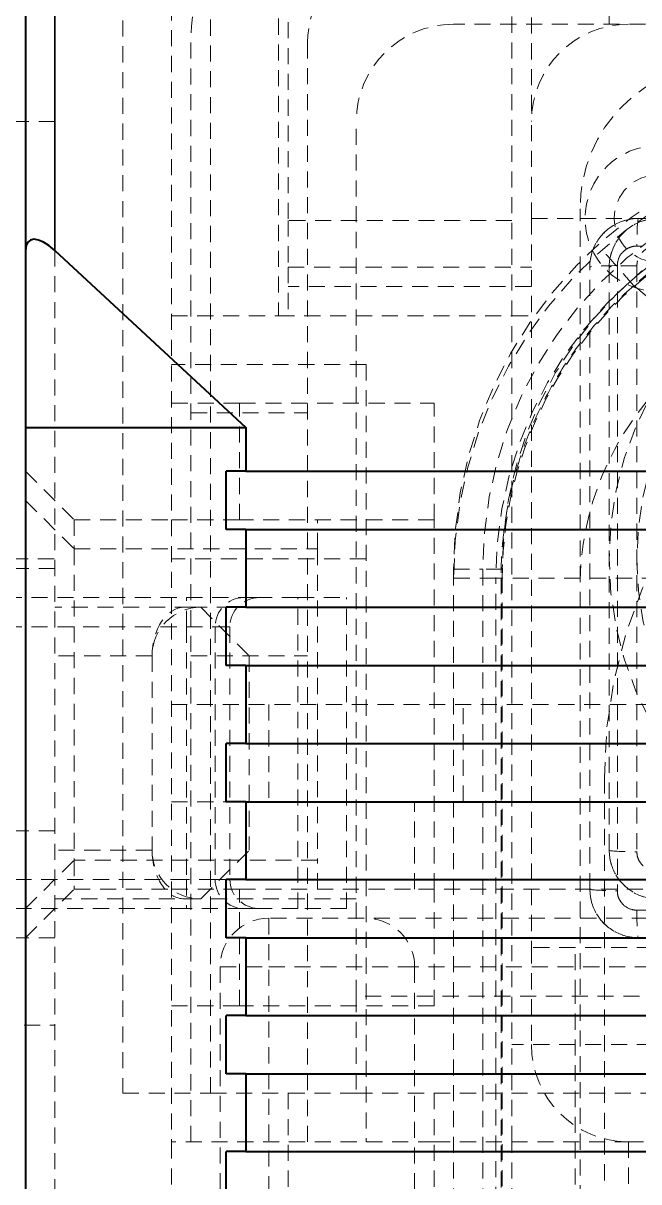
# Model space of a CAD drawing. Header units: inches. Extents: x 6934 to 18973, y 4254 to 7629.
# Drawn here: x 17088.75 to 17095.08, y 4873.04 to 4884.96 of the extents above; entities that cross this region are included whole.
import ezdxf

# ---------------------------------------------------------------- set-up
doc = ezdxf.new("R2010")
doc.units = ezdxf.units.IN
doc.header["$MEASUREMENT"] = 0
doc.linetypes.add('입력 정류부 ASSY$0$DASHED', pattern=[0.2067, 0.1654, -0.0413])
for name, color, linetype, lineweight, true_color in [('입력 정류부 ASSY$0$가려진 것(ISO)', 2, '입력 정류부 ASSY$0$DASHED', 18, 0xffff00), ('입력 정류부 ASSY$0$가려진 좁은 것(ISO)', 2, '입력 정류부 ASSY$0$DASHED', 18, 0xffff00), ('입력 정류부 ASSY$0$가시적인 것(ISO)', 3, 'Continuous', 40, 0x00ff00), ('입력 정류부 ASSY$0$가시적인 좁은 것(ISO)', 3, 'Continuous', 35, 0x00ff00)]:
    doc.layers.add(name, color=color, linetype=linetype, lineweight=lineweight, true_color=true_color)

# ---------------------------------------------------------------- blocks, each defined once
blk = doc.blocks.new('입력 정류부 ASSY')
at = {"layer": '입력 정류부 ASSY$0$가려진 것(ISO)'}
for p, q in [((439.704, 613.44), (439.704, 633.94)), ((435.704, 632.94), (435.704, 613.94)), ((439.904, 632.44), (439.904, 623.94)), ((437.304, 627.386), (437.304, 621.94)), ((440.704, 624.94), (440.704, 626.44)), ((436.204, 625.94), (436.204, 613.44)), ((436.604, 613.94), (436.604, 625.74)), ((437.404, 624.96), (437.404, 622.92)), ((449.304, 624.94), (439.104, 624.94)), ((436.404, 624.751), (436.404, 613.44)), ((437.604, 613.44), (437.604, 624.751)), ((435.004, 623.94), (433.504, 623.94)), ((438.104, 614.94), (438.104, 623.94)), ((439.904, 622.94), (439.904, 623.94)), ((440.404, 622.94), (440.404, 623.04)), ((439.704, 622.92), (437.404, 622.92)), ((437.404, 622.92), (437.404, 622.44)), ((439.904, 622.94), (439.904, 615.44)), ((439.904, 622.94), (440.404, 622.94)), ((440.404, 610.44), (440.404, 622.94)), ((440.404, 622.94), (448.004, 622.94)), ((435.004, 622.612), (435.004, 589.269)), ((437.404, 622.44), (437.404, 621.94)), ((440.504, 616.04), (440.504, 622.44)), ((440.704, 616.44), (440.704, 622.44)), ((440.956, 622.25), (452.305, 613.117)), ((436.204, 621.94), (437.304, 621.94)), ((437.304, 621.94), (439.704, 621.94)), ((439.704, 621.94), (439.904, 621.94)), ((438.204, 621.44), (438.204, 613.44)), ((436.904, 621.04), (436.204, 621.04)), ((436.904, 619.84), (436.904, 621.04)), ((436.904, 621.04), (438.904, 621.04)), ((438.904, 619.84), (438.904, 621.04)), ((434.704, 620.34), (435.204, 619.84)), ((434.704, 620.04), (435.204, 619.54)), ((435.204, 619.84), (436.204, 619.84)), ((435.204, 619.84), (435.204, 619.54)), ((436.204, 619.84), (436.904, 619.84)), ((438.904, 619.84), (436.904, 619.84)), ((437.704, 619.54), (437.704, 619.84)), ((438.904, 616.04), (438.904, 619.84)), ((435.204, 619.54), (435.204, 616.34)), ((435.204, 619.54), (437.704, 619.54)), ((437.704, 619.54), (437.704, 616.34)), ((433.504, 619.44), (435.004, 619.44)), ((435.004, 619.34), (434.004, 619.34)), ((438.204, 619.44), (436.204, 619.44)), ((439.104, 619.331), (439.104, 592.549)), ((433.704, 619.04), (436.358, 619.04)), ((436.358, 619.04), (436.947, 619.04)), ((436.947, 619.04), (437.11, 619.04)), ((437.504, 619.04), (437.11, 619.04)), ((437.504, 619.04), (438.004, 619.04)), ((437.504, 615.84), (437.504, 619.04)), ((438.004, 615.84), (438.004, 619.04)), ((436.404, 618.94), (435.004, 618.94)), ((436.404, 618.94), (436.767, 618.94)), ((436.504, 618.94), (437.004, 618.44)), ((436.804, 618.74), (436.804, 616.14)), ((436.004, 618.44), (436.004, 616.44)), ((437.004, 618.44), (437.004, 616.44)), ((442.204, 617.94), (436.204, 617.94)), ((439.204, 616.94), (439.204, 617.94)), ((440.654, 617.19), (440.654, 594.69)), ((436.204, 616.94), (436.767, 616.94)), ((438.704, 616.04), (438.704, 616.94)), ((435.004, 616.64), (434.004, 616.64)), ((436.504, 615.94), (437.004, 616.44)), ((434.704, 615.84), (435.204, 616.34)), ((437.704, 616.34), (435.204, 616.34)), ((435.204, 616.34), (435.204, 616.04)), ((437.704, 616.04), (437.704, 616.34)), ((434.704, 615.54), (435.204, 616.04)), ((435.204, 616.04), (436.204, 616.04)), ((436.904, 616.04), (436.204, 616.04)), ((436.904, 614.84), (436.904, 616.04)), ((436.904, 616.04), (438.704, 616.04)), ((439.704, 616.04), (438.704, 616.04)), ((438.904, 614.84), (438.904, 616.04)), ((443.704, 616.04), (439.704, 616.04)), ((436.504, 615.94), (435.004, 615.94)), ((438.104, 615.94), (436.604, 615.94)), ((436.358, 615.84), (433.704, 615.84)), ((436.947, 615.84), (436.358, 615.84)), ((437.11, 615.84), (436.947, 615.84)), ((437.504, 615.84), (437.11, 615.84)), ((438.004, 615.84), (437.504, 615.84)), ((454.904, 615.74), (437.204, 615.74)), ((437.204, 615.74), (437.204, 609.44)), ((435.004, 615.54), (434.004, 615.54)), ((439.904, 615.44), (439.904, 614.44)), ((440.354, 615.44), (439.904, 615.44)), ((440.354, 614.94), (440.354, 615.44)), ((436.704, 615.24), (436.704, 608.94)), ((438.704, 615.24), (438.704, 609.94)), ((438.104, 614.94), (438.104, 613.94)), ((450.304, 614.94), (438.104, 614.94)), ((440.354, 611.94), (440.354, 614.94)), ((436.204, 614.84), (436.904, 614.84)), ((438.904, 614.84), (436.904, 614.84)), ((431.504, 614.64), (435.004, 614.64)), ((448.054, 614.44), (440.354, 614.44)), ((435.704, 613.94), (436.604, 613.94)), ((436.604, 613.94), (437.404, 613.94)), ((437.404, 613.94), (437.404, 612.34)), ((438.104, 613.94), (437.404, 613.94)), ((438.104, 613.94), (438.904, 613.94)), ((438.904, 613.94), (438.904, 612.34)), ((438.904, 613.94), (454.704, 613.94)), ((438.904, 613.44), (436.204, 613.44)), ((436.204, 611.94), (436.204, 613.44)), ((438.904, 613.44), (440.904, 613.44)), ((439.704, 610.94), (439.704, 613.44)), ((452.204, 613.44), (440.904, 613.44)), ((440.904, 613.44), (440.904, 612.14))]:
    blk.add_line(p, q, dxfattribs=at)
for centre, radius in [((441.206, 622.941), 0.75), ((441.206, 622.941), 0.45), ((444.204, 619.44), 3.5)]:
    blk.add_circle(centre, radius, dxfattribs=at)
for centre, radius, start, end in [((438.604, 624.751), 2.2, 110.8658, 180), ((438.604, 624.751), 1, 110.8658, 180), ((439.104, 623.94), 1, 90, 180), ((440.904, 623.94), 1, 90, 180), ((441.904, 623.04), 1.5, 90, 180), ((443.604, 619.331), 4.5, 101.537, 180), ((443.604, 619.24), 4.5, 103.0519, 180), ((441.004, 622.44), 0.5, 90, 180), ((441.204, 622.44), 0.5, 90, 180), ((445.654, 617.19), 5, 90, 180), ((443.404, 619.148), 3, 135, 180), ((436.504, 618.44), 0.5, 90, 180), ((436.504, 616.44), 0.5, 180, 270), ((441.204, 616.44), 0.5, 180, 270), ((441.004, 616.04), 0.5, 180, 270), ((437.204, 615.24), 0.5, 90, 180), ((438.204, 615.24), 0.5, 0, 90), ((440.904, 614.44), 1, 180, 270)]:
    blk.add_arc(centre, radius, start, end, dxfattribs=at)
for centre, major_axis, ratio, start_param, end_param in [((441.004, 622.64), (0, 0.3), 0.05254, 0.001625, 1.514994), ((440.804, 622.44), (-0.3, 0), 0.05254, 4.76819, 6.279792), ((437.11, 618.74), (-0.306, 0), 0.980581, 4.712389, 6.283185), ((436.338, 618.44), (0, 0.5), 0.666667, 0, 1.570796), ((436.338, 616.44), (0, 0.5), 0.666667, 1.570796, 3.141593), ((437.11, 616.14), (-0.306, 0), 0.980581, 0, 1.570796), ((440.804, 616.04), (-0.3, 0), 0.05254, 0.001624, 1.514994), ((441.004, 615.84), (0, -0.3), 0.05254, 4.768191, 6.279792)]:
    blk.add_ellipse(centre, major_axis=major_axis, ratio=ratio, start_param=start_param, end_param=end_param, dxfattribs=at)
for points in [[(440.504, 622.44), (440.504, 622.528), (440.551, 622.702), (440.743, 622.894), (440.917, 622.94), (441.004, 622.94)], [(441.004, 615.54), (440.917, 615.54), (440.743, 615.587), (440.551, 615.779), (440.504, 615.953), (440.504, 616.04)]]:
    blk.add_open_spline(points, degree=3, dxfattribs=at)
for points, knots in [([(440.704, 622.44), (440.704, 622.528), (440.751, 622.702), (440.943, 622.894), (441.117, 622.94), (441.204, 622.94)], [0, 0, 0, 0, 0.3333333, 0.6666667, 1, 1, 1, 1]), ([(440.956, 622.25), (440.912, 622.299), (440.87, 622.348), (440.791, 622.437), (440.756, 622.477), (440.696, 622.545), (440.673, 622.572), (440.644, 622.604), (440.636, 622.613), (440.632, 622.618), (440.631, 622.618), (440.631, 622.618)], [0.00000099, 0.00000099, 0.00000099, 0.00000099, 0.0196214, 0.0196214, 0.0389154, 0.0389154, 0.05820452, 0.05820452, 0.07331595, 0.07331595, 0.07780058, 0.07780058, 0.07780058, 0.07780058]), ([(441.204, 615.94), (441.117, 615.94), (440.943, 615.987), (440.751, 616.179), (440.704, 616.353), (440.704, 616.44)], [0, 0, 0, 0, 0.3333333, 0.6666667, 1, 1, 1, 1])]:
    blk.add_open_spline(points, degree=3, knots=knots, dxfattribs=at)
at = {"layer": '입력 정류부 ASSY$0$가려진 좁은 것(ISO)'}
for p, q in [((447.42, 622.657), (440.989, 622.657)), ((437.404, 622.44), (439.904, 622.44)), ((440.788, 622.456), (440.788, 616.025)), ((440.989, 622.455), (440.989, 616.426)), ((439.904, 622.24), (437.404, 622.24)), ((438.204, 621.44), (436.204, 621.44)), ((436.404, 620.94), (437.604, 620.94)), ((439.104, 619.331), (439.404, 619.331)), ((439.538, 619.24), (439.104, 619.24)), ((439.404, 619.331), (439.404, 592.549)), ((439.604, 619.331), (439.404, 619.331)), ((439.538, 592.64), (439.538, 619.24)), ((441.204, 619.24), (439.538, 619.24)), ((439.592, 619.24), (439.592, 592.64)), ((439.604, 592.549), (439.604, 619.331)), ((436.358, 618.74), (436.358, 619.04)), ((433.704, 618.74), (436.358, 618.74)), ((436.358, 618.74), (436.358, 616.14)), ((436.358, 618.74), (436.653, 618.74)), ((436.653, 618.74), (436.804, 618.74)), ((436.653, 618.74), (436.653, 616.14)), ((436.004, 618.44), (435.004, 618.44)), ((436.404, 618.44), (437.604, 618.44)), ((437.204, 617.94), (437.204, 616.94)), ((436.004, 616.44), (435.004, 616.44)), ((436.358, 616.14), (434.004, 616.14)), ((436.358, 616.14), (436.358, 615.84)), ((436.653, 616.14), (436.358, 616.14)), ((436.767, 616.14), (436.653, 616.14)), ((440.989, 615.824), (447.42, 615.824)), ((448.054, 615.44), (440.354, 615.44)), ((436.704, 615.24), (437.204, 615.24)), ((437.204, 615.24), (438.704, 615.24)), ((450.954, 615.24), (438.704, 615.24)), ((440.354, 614.44), (439.704, 614.44))]:
    blk.add_line(p, q, dxfattribs=at)
for centre, radius, start, end in [((443.604, 619.331), 4.2, 100.326, 180), ((443.604, 619.331), 4, 99.4415, 180), ((443.604, 619.24), 4.066, 101.3423, 180), ((443.604, 619.24), 4, 117.6679, 180), ((444.204, 619.44), 3.216, 90, 270)]:
    blk.add_arc(centre, radius, start, end, dxfattribs=at)
for centre, major_axis, ratio, start_param, end_param in [((441.004, 622.64), (0, 0.3), 0.052541, 6.283167, 7.79787), ((440.804, 622.44), (-0.3, 0), 0.052541, 4.768156, 6.283185), ((441.004, 622.44), (-0.3, 0), 0.049248, 4.765217, 6.283202), ((441.004, 622.44), (-0.3, 0), 0.049248, 4.764872, 6.283185), ((436.947, 618.74), (0, 0.3), 0.980581, 0.000056, 1.570796), ((441.004, 616.44), (-0.3, 0), 0.049248, 6.283169, 7.801154), ((436.947, 616.14), (0, -0.3), 0.980581, 4.712389, 6.283128), ((440.804, 616.04), (-0.3, 0), 0.052541, 6.283167, 7.79787), ((441.004, 615.84), (0, -0.3), 0.052541, 4.768156, 6.283185)]:
    blk.add_ellipse(centre, major_axis=major_axis, ratio=ratio, start_param=start_param, end_param=end_param, dxfattribs=at)
for points, knots in [([(443.604, 623.255), (443.524, 623.255), (443.345, 623.25), (443.01, 623.216), (442.627, 623.141), (442.211, 623.014), (441.78, 622.826), (441.351, 622.574), (441.085, 622.365), (440.956, 622.25)], [0, 0, 0, 0, 0.1428571, 0.2857143, 0.4285714, 0.5714286, 0.7142857, 0.8571429, 1, 1, 1, 1]), ([(440.787, 622.456), (440.789, 622.494), (440.797, 622.527), (440.814, 622.557), (440.831, 622.587), (440.858, 622.613), (440.888, 622.631), (440.918, 622.648), (440.951, 622.656), (440.989, 622.657)], [0, 0, 0, 0, 0.3333333, 0.3333333, 0.3333333, 0.6666667, 0.6666667, 0.6666667, 1, 1, 1, 1]), ([(440.989, 622.657), (440.973, 622.657), (440.958, 622.655), (440.944, 622.652), (440.924, 622.648), (440.905, 622.64), (440.888, 622.63), (440.874, 622.622), (440.861, 622.611), (440.849, 622.6), (440.835, 622.587), (440.824, 622.572), (440.815, 622.556), (440.805, 622.541), (440.798, 622.524), (440.794, 622.506), (440.79, 622.49), (440.788, 622.474), (440.788, 622.456)], [0.0000007, 0.0000007, 0.0000007, 0.0000007, 0.1389153, 0.1389153, 0.1389153, 0.3333333, 0.3333333, 0.3333333, 0.4913615, 0.4913615, 0.4913615, 0.6666667, 0.6666667, 0.6666667, 0.8437728, 0.8437728, 0.8437728, 1, 1, 1, 1]), ([(441.19, 622.656), (441.174, 622.656), (441.159, 622.654), (441.145, 622.651), (441.125, 622.647), (441.106, 622.639), (441.089, 622.629), (441.075, 622.621), (441.062, 622.61), (441.05, 622.599), (441.036, 622.586), (441.025, 622.571), (441.015, 622.555), (441.006, 622.54), (440.999, 622.523), (440.995, 622.505), (440.991, 622.489), (440.989, 622.473), (440.989, 622.455)], [0.000001, 0.000001, 0.000001, 0.000001, 0.1389448, 0.1389448, 0.1389448, 0.3333333, 0.3333333, 0.3333333, 0.4913629, 0.4913629, 0.4913629, 0.6666667, 0.6666667, 0.6666667, 0.8437448, 0.8437448, 0.8437448, 1, 1, 1, 1]), ([(440.956, 622.25), (440.827, 622.138), (440.59, 621.899), (440.28, 621.501), (440.03, 621.08), (439.841, 620.652), (439.711, 620.237), (439.634, 619.852), (439.597, 619.511), (439.592, 619.324), (439.592, 619.24)], [0, 0, 0, 0, 0.125, 0.25, 0.375, 0.5, 0.625, 0.75, 0.875, 1, 1, 1, 1]), ([(440.989, 616.426), (440.989, 616.41), (440.99, 616.395), (440.993, 616.381), (440.998, 616.361), (441.005, 616.342), (441.016, 616.325), (441.024, 616.311), (441.034, 616.298), (441.046, 616.286), (441.059, 616.272), (441.074, 616.261), (441.089, 616.251), (441.105, 616.242), (441.122, 616.235), (441.139, 616.231), (441.155, 616.227), (441.172, 616.225), (441.19, 616.225)], [0.000001, 0.000001, 0.000001, 0.000001, 0.1389448, 0.1389448, 0.1389448, 0.3333333, 0.3333333, 0.3333333, 0.4913629, 0.4913629, 0.4913629, 0.6666667, 0.6666667, 0.6666667, 0.8437448, 0.8437448, 0.8437448, 1, 1, 1, 1]), ([(440.989, 615.823), (440.951, 615.825), (440.918, 615.833), (440.888, 615.85), (440.858, 615.867), (440.831, 615.894), (440.814, 615.924), (440.797, 615.954), (440.789, 615.987), (440.787, 616.024)], [0, 0, 0, 0, 0.333333, 0.333333, 0.333333, 0.666667, 0.666667, 0.666667, 1, 1, 1, 1]), ([(440.788, 616.025), (440.788, 616.009), (440.789, 615.994), (440.792, 615.98), (440.797, 615.96), (440.804, 615.941), (440.815, 615.924), (440.823, 615.91), (440.833, 615.897), (440.845, 615.885), (440.858, 615.871), (440.873, 615.86), (440.888, 615.85), (440.904, 615.841), (440.921, 615.834), (440.938, 615.83), (440.954, 615.826), (440.971, 615.824), (440.989, 615.824)], [0.0000007, 0.0000007, 0.0000007, 0.0000007, 0.1389153, 0.1389153, 0.1389153, 0.3333333, 0.3333333, 0.3333333, 0.4913615, 0.4913615, 0.4913615, 0.6666667, 0.6666667, 0.6666667, 0.8437728, 0.8437728, 0.8437728, 1, 1, 1, 1])]:
    blk.add_open_spline(points, degree=3, knots=knots, dxfattribs=at)
at = {"layer": '입력 정류부 ASSY$0$가시적인 것(ISO)'}
for p, q in [((434.704, 633.24), (434.704, 622.612)), ((434.704, 622.612), (434.704, 620.79)), ((435.004, 622.612), (436.967, 620.79)), ((434.704, 620.79), (436.967, 620.79)), ((434.704, 620.79), (434.704, 591.09)), ((436.967, 620.79), (436.967, 620.34)), ((436.767, 619.74), (436.767, 620.34)), ((436.967, 620.34), (436.767, 620.34)), ((436.967, 620.34), (451.304, 620.34)), ((436.967, 619.74), (436.767, 619.74)), ((436.967, 619.74), (451.304, 619.74)), ((436.967, 619.74), (436.967, 618.94)), ((436.767, 618.34), (436.767, 618.94)), ((436.967, 618.94), (436.767, 618.94)), ((436.967, 618.94), (451.304, 618.94)), ((436.967, 618.34), (436.767, 618.34)), ((436.967, 618.34), (451.304, 618.34)), ((436.967, 618.34), (436.967, 617.54)), ((436.767, 616.94), (436.767, 617.54)), ((436.967, 617.54), (436.767, 617.54)), ((436.967, 617.54), (451.304, 617.54)), ((436.967, 616.94), (436.767, 616.94)), ((436.967, 616.94), (451.304, 616.94)), ((436.967, 616.94), (436.967, 616.14)), ((436.767, 615.54), (436.767, 616.14)), ((436.967, 616.14), (436.767, 616.14)), ((436.967, 616.14), (451.304, 616.14)), ((436.967, 615.54), (436.767, 615.54)), ((436.967, 615.54), (451.304, 615.54)), ((436.967, 615.54), (436.967, 614.74)), ((436.767, 614.14), (436.767, 614.74)), ((436.967, 614.74), (436.767, 614.74)), ((436.967, 614.74), (451.304, 614.74)), ((436.967, 614.14), (436.767, 614.14)), ((436.967, 614.14), (451.304, 614.14)), ((436.967, 614.14), (436.967, 613.34)), ((436.767, 612.74), (436.767, 613.34)), ((436.967, 613.34), (436.767, 613.34)), ((436.967, 613.34), (451.304, 613.34))]:
    blk.add_line(p, q, dxfattribs=at)
blk.add_ellipse((435.004, 622.333), major_axis=(-0.26, 0.38), ratio=0.39371, start_param=5.234809, end_param=6.805605, dxfattribs=at)
at = {"layer": '입력 정류부 ASSY$0$가시적인 좁은 것(ISO)'}
blk.add_line((435.004, 632.94), (435.004, 622.612), dxfattribs=at)

msp = doc.modelspace()

# ---------------------------------------------------------------- block references
msp.add_blockref('입력 정류부 ASSY', (16654.075, 4260.012))

doc.saveas('drawing.dxf')
